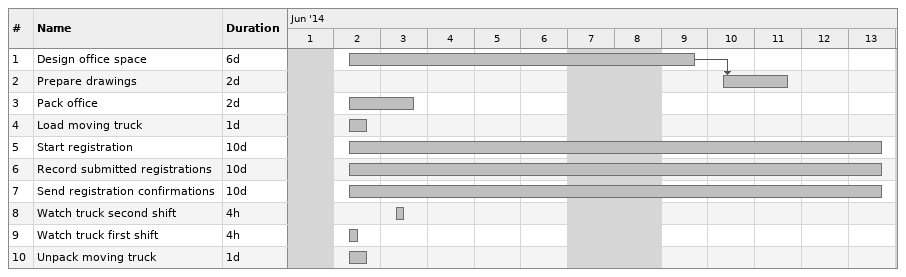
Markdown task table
| ID | Task | Duration | Start | Finish | Predecessors |
|---|---|---|---|---|---|
| 1 | Design office space | 6d | 2014-06-02 | 2014-06-09 |  |
| 2 | Prepare drawings | 2d | 2014-06-10 | 2014-06-11 | 1 |
| 3 | Pack office | 2d | 2014-06-02 | 2014-06-03 |  |
| 4 | Load moving truck | 1d | 2014-06-02 | 2014-06-02 |  |
| 5 | Start registration | 10d | 2014-06-02 | 2014-06-13 |  |
| 6 | Record submitted registrations | 10d | 2014-06-02 | 2014-06-13 |  |
| 7 | Send registration confirmations | 10d | 2014-06-02 | 2014-06-13 |  |
| 8 | Watch truck second shift | 4h | 2014-06-03 | 2014-06-03 |  |
| 9 | Watch truck first shift | 4h | 2014-06-02 | 2014-06-02 |  |
| 10 | Unpack moving truck | 1d | 2014-06-02 | 2014-06-02 |  |
